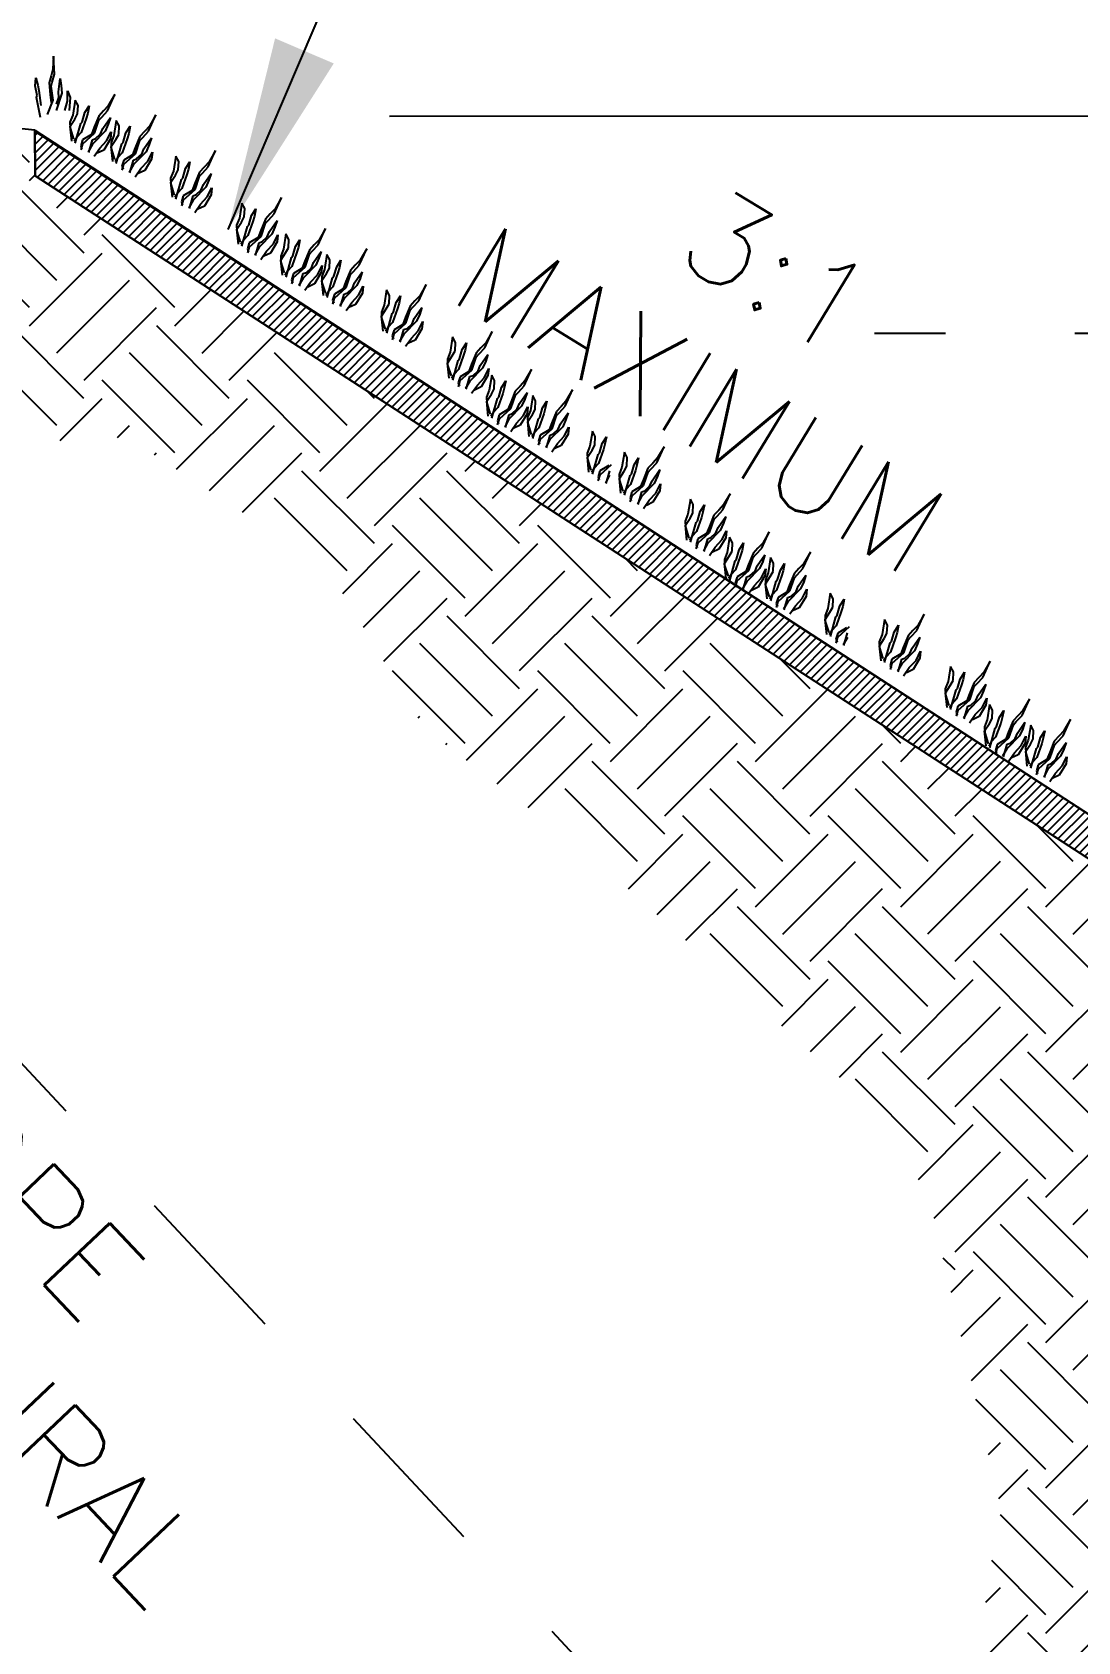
# Model space of a CAD drawing. Header units: feet. Extents: x 0 to 10.5, y 0 to 7.5.
# Drawn here: x 3.82 to 4.628, y 3.33 to 4.573 of the extents above; entities that cross this region are included whole.
import ezdxf

# ---------------------------------------------------------------- set-up
doc = ezdxf.new("R2010")
doc.units = ezdxf.units.FT
doc.header["$MEASUREMENT"] = 0
doc.linetypes.add('HIDDEN2', pattern=[0.1875, 0.125, -0.0625])
doc.layers.add('MECK-DETAIL', color=7, linetype='CONTINUOUS')
doc.styles.add('ROMANS', font='romans.shx', dxfattribs={"height": 0.1})
doc.dimstyles.get("Standard").update_dxf_attribs({"dimtxt": 0.18, "dimasz": 0.15, "dimexe": 0.1, "dimexo": 0.05, "dimgap": 0.03, "dimtad": 0, "dimtih": 1, "dimtoh": 1, "dimdec": 4, "dimzin": 0, "dimdsep": 46, "dimtxsty": 'ROMANS', "dimcen": 0.09, "dimadec": 0, "dimazin": 0, "dimtfac": 1, "dimtdec": 4, "dimtofl": 0, "dimtmove": 2, "dimatfit": 3, "dimfxl": 0, "dimtolj": 1, "dimtzin": 0, "dimarcsym": 0})

msp = doc.modelspace()

# ---------------------------------------------------------------- hatches: boundary and pattern name
at = {"layer": 'MECK-DETAIL'}
h = msp.add_hatch(dxfattribs=at)
h.set_pattern_fill('EARTH', color=256, scale=0.317353, angle=45, style=0)
h.set_pattern_definition([(45, (-63.68541, -38.22017), (1e-17, 0.11220132), [0.07933832, -0.07933832]), (45, (-63.70645, -38.19913), (1e-17, 0.11220132), [0.07933832, -0.07933832]), (45, (-63.72749, -38.178094), (1e-17, 0.11220132), [0.07933832, -0.07933832]), (135, (-63.72749, -38.16407), (-0.11220132, 2e-17), [0.07933832, -0.07933832]), (135, (-63.70645, -38.14303), (-0.11220132, 2e-17), [0.07933832, -0.07933832]), (135, (-63.68541, -38.12199), (-0.11220132, 2e-17), [0.07933832, -0.07933832])])
h.paths.add_polyline_path([(2.70867, 4.50305), (2.70867, 4.44694), (2.91087, 4.42107), (3.07141, 4.40207), (3.2987, 4.23693), (3.5117, 4.22524), (3.66618, 4.24863), (3.89323, 4.26032), (4.04771, 4.15975), (4.12261, 4.03578), (4.25369, 3.9352), (4.44584, 3.76391), (4.5121, 3.6771), (4.56758, 3.43683), (4.53059, 3.17439), (4.54712, 2.98939), (4.7728, 2.74793), (4.77485, 3.84468), (3.82212, 4.46211), (3.82192, 4.49656), (3.55392, 4.52512), (3.53123, 4.31004), (3.2889, 4.3356), (3.14592, 4.48857)])
h = msp.add_hatch(dxfattribs=at)
h.set_pattern_fill('ANSI31', color=256, scale=0.038702, style=0)
h.set_pattern_definition([(45, (-63.685412, -38.2201696), (-0.00342077202, 0.00342077202), [])])
h.paths.add_polyline_path([(3.82192, 4.4973), (4.78339, 3.87347), (7.55243, 3.86831), (8.51066, 4.48992), (8.51846, 4.46065), (7.56349, 3.83949), (4.77485, 3.84468), (3.82212, 4.46211)])

# ---------------------------------------------------------------- linework, layer by layer
for p, q in [((3.83634, 4.55455), (3.8358, 4.5445)), ((3.83703, 4.54076), (3.83634, 4.55455)), ((3.83434, 4.53925), (3.83287, 4.53399)), ((3.8358, 4.5445), (3.83434, 4.53925)), ((3.83526, 4.53446), (3.83703, 4.54076)), ((3.82208, 4.53159), (3.82262, 4.53774)), ((3.82353, 4.52409), (3.82208, 4.53159)), ((3.82262, 4.53774), (3.82421, 4.53217)), ((3.82421, 4.53217), (3.82502, 4.52801)), ((3.82502, 4.52801), (3.82655, 4.51656)), ((3.83287, 4.53399), (3.83367, 4.52471)), ((3.83438, 4.5313), (3.83526, 4.53446)), ((3.83595, 4.52067), (3.83438, 4.5313)), ((3.8401, 4.52695), (3.84139, 4.53722)), ((3.84044, 4.52252), (3.8401, 4.52695)), ((3.84139, 4.53722), (3.84226, 4.53186)), ((3.84226, 4.53186), (3.84255, 4.52587)), ((3.84705, 4.51983), (3.84701, 4.52778)), ((3.84701, 4.52778), (3.84899, 4.52269)), ((3.82312, 4.52263), (3.82353, 4.52409)), ((3.82629, 4.50718), (3.82312, 4.52263)), ((3.83167, 4.5094), (3.83595, 4.52067)), ((3.83367, 4.52471), (3.83431, 4.51886)), ((3.84255, 4.52587), (3.83841, 4.51245)), ((3.83864, 4.51751), (3.84044, 4.52252)), ((3.845, 4.51248), (3.84705, 4.51983)), ((3.84899, 4.52269), (3.84827, 4.51246)), ((3.85295, 4.52066), (3.85107, 4.509)), ((3.85519, 4.51644), (3.85295, 4.52066)), ((3.8549, 4.50991), (3.85519, 4.51644)), ((3.86049, 4.511), (3.86379, 4.51622)), ((3.86379, 4.51622), (3.86266, 4.51054)), ((3.87861, 4.51619), (3.8749, 4.51219)), ((3.87798, 4.51231), (3.88369, 4.52488)), ((3.88369, 4.52488), (3.87861, 4.51619)), ((3.85107, 4.509), (3.84896, 4.50352)), ((3.84896, 4.50352), (3.84913, 4.49889)), ((3.84907, 4.50043), (3.85273, 4.50597)), ((3.85273, 4.50597), (3.8549, 4.50991)), ((3.85306, 4.48737), (3.85732, 4.50256)), ((3.85732, 4.50256), (3.85835, 4.50367)), ((3.86147, 4.50647), (3.85758, 4.49559)), ((3.85835, 4.50367), (3.86049, 4.511)), ((3.86266, 4.51054), (3.86147, 4.50647)), ((3.87118, 4.5082), (3.86765, 4.49957)), ((3.86782, 4.49494), (3.8713, 4.50511)), ((3.8749, 4.51219), (3.87118, 4.5082)), ((3.8713, 4.50511), (3.87353, 4.50751)), ((3.87353, 4.50751), (3.87798, 4.51231)), ((3.87438, 4.49862), (3.88024, 4.50716)), ((3.87855, 4.502), (3.87607, 4.49653)), ((3.88024, 4.50716), (3.87855, 4.502)), ((3.88468, 4.5049), (3.8828, 4.49324)), ((3.88692, 4.50068), (3.88468, 4.5049)), ((3.90971, 4.49655), (3.91542, 4.50912)), ((3.91542, 4.50912), (3.91034, 4.50043)), ((3.82192, 4.49656), (4.78339, 3.87347)), ((3.82192, 4.49656), (4.78339, 3.87347)), ((3.85028, 4.48889), (3.84907, 4.50043)), ((3.84913, 4.49889), (3.85177, 4.49049)), ((3.85423, 4.49197), (3.85221, 4.48868)), ((3.85758, 4.49559), (3.85423, 4.49197)), ((3.85874, 4.48997), (3.85737, 4.48529)), ((3.86554, 4.49408), (3.85874, 4.48997)), ((3.85886, 4.48689), (3.86782, 4.49494)), ((3.86353, 4.48023), (3.86639, 4.49)), ((3.86765, 4.49957), (3.86554, 4.49408)), ((3.87607, 4.49653), (3.86625, 4.48651)), ((3.86639, 4.49), (3.86877, 4.4909)), ((3.86877, 4.4909), (3.87266, 4.49453)), ((3.87212, 4.48351), (3.87731, 4.48911)), ((3.87266, 4.49453), (3.87438, 4.49862)), ((3.88034, 4.49076), (3.87501, 4.482)), ((3.87731, 4.48911), (3.88091, 4.49619)), ((3.88091, 4.49619), (3.88034, 4.49076)), ((3.8828, 4.49324), (3.88069, 4.48775)), ((3.88081, 4.48467), (3.88446, 4.49021)), ((3.88446, 4.49021), (3.88663, 4.49415)), ((3.88663, 4.49415), (3.88692, 4.50068)), ((3.8932, 4.49071), (3.88932, 4.47983)), ((3.89008, 4.48791), (3.89222, 4.49524)), ((3.89222, 4.49524), (3.89552, 4.50046)), ((3.89439, 4.49478), (3.8932, 4.49071)), ((3.89552, 4.50046), (3.89439, 4.49478)), ((3.90292, 4.49243), (3.89938, 4.48381)), ((3.89955, 4.47918), (3.90303, 4.48935)), ((3.90663, 4.49643), (3.90292, 4.49243)), ((3.90303, 4.48935), (3.90526, 4.49175)), ((3.90526, 4.49175), (3.90971, 4.49655)), ((3.90612, 4.48286), (3.91197, 4.4914)), ((3.91034, 4.50043), (3.90663, 4.49643)), ((3.91197, 4.4914), (3.91029, 4.48623)), ((3.85737, 4.48529), (3.85823, 4.483)), ((3.85749, 4.4822), (3.85886, 4.48689)), ((3.86625, 4.48651), (3.86298, 4.48075)), ((3.86772, 4.47717), (3.87212, 4.48351)), ((3.87501, 4.482), (3.86995, 4.47957)), ((3.88069, 4.48775), (3.88087, 4.48313)), ((3.88202, 4.47313), (3.88081, 4.48467)), ((3.88087, 4.48313), (3.8835, 4.47473)), ((3.88479, 4.4716), (3.88905, 4.4868)), ((3.88932, 4.47983), (3.88596, 4.47621)), ((3.88905, 4.4868), (3.89008, 4.48791)), ((3.89727, 4.47832), (3.89047, 4.47421)), ((3.89059, 4.47112), (3.89955, 4.47918)), ((3.89938, 4.48381), (3.89727, 4.47832)), ((3.90781, 4.48077), (3.89798, 4.47075)), ((3.9005, 4.47514), (3.90439, 4.47877)), ((3.90439, 4.47877), (3.90612, 4.48286)), ((3.91029, 4.48623), (3.90781, 4.48077)), ((3.90904, 4.47335), (3.91264, 4.48043)), ((3.91264, 4.48043), (3.91207, 4.475)), ((3.93075, 4.47736), (3.92888, 4.46571)), ((3.93299, 4.47314), (3.93075, 4.47736)), ((3.95579, 4.46901), (3.96149, 4.48158)), ((3.96149, 4.48158), (3.95641, 4.4729)), ((3.88596, 4.47621), (3.88394, 4.47292)), ((3.89047, 4.47421), (3.8891, 4.46952)), ((3.8891, 4.46952), (3.88996, 4.46724)), ((3.88922, 4.46644), (3.89059, 4.47112)), ((3.89798, 4.47075), (3.89471, 4.46499)), ((3.89527, 4.46447), (3.89812, 4.47424)), ((3.89812, 4.47424), (3.9005, 4.47514)), ((3.89945, 4.46141), (3.90385, 4.46775)), ((3.90674, 4.46624), (3.90168, 4.46381)), ((3.90385, 4.46775), (3.90904, 4.47335)), ((3.91207, 4.475), (3.90674, 4.46624)), ((3.92888, 4.46571), (3.92677, 4.46022)), ((3.93053, 4.46268), (3.9327, 4.46662)), ((3.9327, 4.46662), (3.93299, 4.47314)), ((3.93616, 4.46037), (3.9383, 4.4677)), ((3.9383, 4.4677), (3.94159, 4.47292)), ((3.94046, 4.46724), (3.93928, 4.46317)), ((3.94159, 4.47292), (3.94046, 4.46724)), ((3.94899, 4.4649), (3.94545, 4.45627)), ((3.9527, 4.4689), (3.94899, 4.4649)), ((3.94911, 4.46181), (3.95133, 4.46421)), ((3.95133, 4.46421), (3.95579, 4.46901)), ((3.95219, 4.45532), (3.95804, 4.46386)), ((3.95641, 4.4729), (3.9527, 4.4689)), ((3.95804, 4.46386), (3.95636, 4.4587)), ((3.82212, 4.46211), (4.77485, 3.84468)), ((3.92677, 4.46022), (3.92694, 4.45559)), ((3.92688, 4.45713), (3.93053, 4.46268)), ((3.92809, 4.44559), (3.92688, 4.45713)), ((3.92694, 4.45559), (3.92957, 4.44719)), ((3.93087, 4.44407), (3.93513, 4.45926)), ((3.93539, 4.45229), (3.93204, 4.44868)), ((3.93513, 4.45926), (3.93616, 4.46037)), ((3.93928, 4.46317), (3.93539, 4.45229)), ((3.93666, 4.44359), (3.94563, 4.45164)), ((3.94545, 4.45627), (3.94334, 4.45079)), ((3.95388, 4.45324), (3.94406, 4.44321)), ((3.94563, 4.45164), (3.94911, 4.46181)), ((3.95047, 4.45123), (3.95219, 4.45532)), ((3.95636, 4.4587), (3.95388, 4.45324)), ((3.95512, 4.44581), (3.95871, 4.4529)), ((3.95871, 4.4529), (3.95815, 4.44747)), ((3.93204, 4.44868), (3.93001, 4.44538)), ((3.93655, 4.44668), (3.93518, 4.44199)), ((3.93518, 4.44199), (3.93604, 4.4397)), ((3.93529, 4.4389), (3.93666, 4.44359)), ((3.94334, 4.45079), (3.93655, 4.44668)), ((3.94406, 4.44321), (3.94078, 4.43745)), ((3.94134, 4.43694), (3.94419, 4.44671)), ((3.94419, 4.44671), (3.94658, 4.4476)), ((3.94553, 4.43387), (3.94992, 4.44021)), ((3.94658, 4.4476), (3.95047, 4.45123)), ((3.94992, 4.44021), (3.95512, 4.44581)), ((3.95815, 4.44747), (3.95282, 4.4387)), ((3.98176, 4.44108), (3.97989, 4.42942)), ((3.984, 4.43686), (3.98176, 4.44108)), ((4.0068, 4.43273), (4.0125, 4.4453)), ((4.0125, 4.4453), (4.00742, 4.43662)), ((3.95282, 4.4387), (3.94775, 4.43627)), ((3.97989, 4.42942), (3.97778, 4.42394)), ((3.98155, 4.4264), (3.98371, 4.43034)), ((3.98371, 4.43034), (3.984, 4.43686)), ((3.99029, 4.42689), (3.9864, 4.41601)), ((3.98717, 4.42409), (3.98931, 4.43142)), ((3.98931, 4.43142), (3.9926, 4.43664)), ((3.99148, 4.43096), (3.99029, 4.42689)), ((3.9926, 4.43664), (3.99148, 4.43096)), ((4, 4.42862), (3.99647, 4.41999)), ((4.00371, 4.43262), (4, 4.42862)), ((4.00012, 4.42553), (4.00235, 4.42793)), ((4.00235, 4.42793), (4.0068, 4.43273)), ((4.0032, 4.41904), (4.00906, 4.42758)), ((4.00742, 4.43662), (4.00371, 4.43262)), ((4.00906, 4.42758), (4.00737, 4.42242)), ((3.97778, 4.42394), (3.97795, 4.41931)), ((3.97789, 4.42085), (3.98155, 4.4264)), ((3.9791, 4.40931), (3.97789, 4.42085)), ((3.97795, 4.41931), (3.98059, 4.41091)), ((3.98188, 4.40779), (3.98614, 4.42298)), ((3.9864, 4.41601), (3.98305, 4.4124)), ((3.98614, 4.42298), (3.98717, 4.42409)), ((3.99435, 4.41451), (3.98756, 4.41039)), ((3.98767, 4.40731), (3.99664, 4.41536)), ((3.99647, 4.41999), (3.99435, 4.41451)), ((4.00489, 4.41696), (3.99507, 4.40693)), ((3.99664, 4.41536), (4.00012, 4.42553)), ((3.99759, 4.41132), (4.00148, 4.41495)), ((4.00148, 4.41495), (4.0032, 4.41904)), ((4.00737, 4.42242), (4.00489, 4.41696)), ((4.00613, 4.40953), (4.00973, 4.41662)), ((4.00973, 4.41662), (4.00916, 4.41119)), ((4.0158, 4.41722), (4.01393, 4.40557)), ((4.01804, 4.41301), (4.0158, 4.41722)), ((4.04084, 4.40887), (4.04654, 4.42144)), ((4.04654, 4.42144), (4.04146, 4.41276)), ((3.98305, 4.4124), (3.98102, 4.4091)), ((3.98756, 4.41039), (3.98619, 4.40571)), ((3.98619, 4.40571), (3.98705, 4.40342)), ((3.98631, 4.40262), (3.98767, 4.40731)), ((3.99507, 4.40693), (3.99179, 4.40117)), ((3.99235, 4.40066), (3.9952, 4.41043)), ((3.9952, 4.41043), (3.99759, 4.41132)), ((3.99654, 4.39759), (4.00093, 4.40393)), ((4.00383, 4.40242), (3.99877, 4.39999)), ((4.00093, 4.40393), (4.00613, 4.40953)), ((4.00916, 4.41119), (4.00383, 4.40242)), ((4.01393, 4.40557), (4.01182, 4.40008)), ((4.01193, 4.397), (4.01558, 4.40254)), ((4.01558, 4.40254), (4.01775, 4.40648)), ((4.01775, 4.40648), (4.01804, 4.41301)), ((4.02433, 4.40304), (4.02044, 4.39215)), ((4.02121, 4.40024), (4.02335, 4.40756)), ((4.02335, 4.40756), (4.02664, 4.41279)), ((4.02551, 4.40711), (4.02433, 4.40304)), ((4.02664, 4.41279), (4.02551, 4.40711)), ((4.03404, 4.40476), (4.0305, 4.39614)), ((4.03068, 4.39151), (4.03416, 4.40168)), ((4.03775, 4.40876), (4.03404, 4.40476)), ((4.03416, 4.40168), (4.03638, 4.40408)), ((4.03638, 4.40408), (4.04084, 4.40887)), ((4.03724, 4.39519), (4.04309, 4.40373)), ((4.04146, 4.41276), (4.03775, 4.40876)), ((4.04309, 4.40373), (4.04141, 4.39856)), ((4.07257, 4.39311), (4.07828, 4.40568)), ((4.07828, 4.40568), (4.0732, 4.397)), ((4.01182, 4.40008), (4.01199, 4.39545)), ((4.01314, 4.38545), (4.01193, 4.397)), ((4.01199, 4.39545), (4.01462, 4.38705)), ((4.01592, 4.38393), (4.02018, 4.39912)), ((4.02044, 4.39215), (4.01709, 4.38854)), ((4.02018, 4.39912), (4.02121, 4.40024)), ((4.02839, 4.39065), (4.0216, 4.38654)), ((4.02171, 4.38345), (4.03068, 4.39151)), ((4.0305, 4.39614), (4.02839, 4.39065)), ((4.03893, 4.3931), (4.02911, 4.38308)), ((4.03163, 4.38746), (4.03552, 4.3911)), ((4.03552, 4.3911), (4.03724, 4.39519)), ((4.04141, 4.39856), (4.03893, 4.3931)), ((4.04017, 4.38568), (4.04376, 4.39276)), ((4.04376, 4.39276), (4.0432, 4.38733)), ((4.04566, 4.38981), (4.04355, 4.38432)), ((4.04754, 4.40146), (4.04566, 4.38981)), ((4.04732, 4.38678), (4.04949, 4.39072)), ((4.04977, 4.39725), (4.04754, 4.40146)), ((4.04949, 4.39072), (4.04977, 4.39725)), ((4.05294, 4.38448), (4.05508, 4.3918)), ((4.05508, 4.3918), (4.05837, 4.39703)), ((4.05725, 4.39135), (4.05606, 4.38727)), ((4.05837, 4.39703), (4.05725, 4.39135)), ((4.06948, 4.393), (4.06577, 4.389)), ((4.06812, 4.38831), (4.07257, 4.39311)), ((4.0732, 4.397), (4.06948, 4.393)), ((4.01709, 4.38854), (4.01506, 4.38524)), ((4.0216, 4.38654), (4.02023, 4.38185)), ((4.02023, 4.38185), (4.02109, 4.37957)), ((4.02034, 4.37877), (4.02171, 4.38345)), ((4.02911, 4.38308), (4.02583, 4.37732)), ((4.02639, 4.3768), (4.02924, 4.38657)), ((4.02924, 4.38657), (4.03163, 4.38746)), ((4.03058, 4.37374), (4.03497, 4.38008)), ((4.03787, 4.37856), (4.0328, 4.37614)), ((4.03497, 4.38008), (4.04017, 4.38568)), ((4.0432, 4.38733), (4.03787, 4.37856)), ((4.04355, 4.38432), (4.04372, 4.37969)), ((4.04366, 4.38124), (4.04732, 4.38678)), ((4.04487, 4.36969), (4.04366, 4.38124)), ((4.04372, 4.37969), (4.04636, 4.37129)), ((4.04765, 4.36817), (4.05191, 4.38336)), ((4.05191, 4.38336), (4.05294, 4.38448)), ((4.05606, 4.38727), (4.05217, 4.37639)), ((4.06224, 4.38037), (4.06013, 4.37489)), ((4.07066, 4.37734), (4.06084, 4.36731)), ((4.06577, 4.389), (4.06224, 4.38037)), ((4.06241, 4.37575), (4.06589, 4.38592)), ((4.06589, 4.38592), (4.06812, 4.38831)), ((4.06725, 4.37534), (4.06897, 4.37943)), ((4.06897, 4.37943), (4.07483, 4.38796)), ((4.07314, 4.3828), (4.07066, 4.37734)), ((4.0719, 4.36991), (4.0755, 4.377)), ((4.07483, 4.38796), (4.07314, 4.3828)), ((4.0755, 4.377), (4.07493, 4.37157)), ((4.11864, 4.36558), (4.12435, 4.37815)), ((4.12435, 4.37815), (4.11927, 4.36946)), ((4.04882, 4.37278), (4.0468, 4.36948)), ((4.05217, 4.37639), (4.04882, 4.37278)), ((4.05333, 4.37078), (4.05196, 4.36609)), ((4.05196, 4.36609), (4.05282, 4.36381)), ((4.05208, 4.36301), (4.05345, 4.36769)), ((4.06013, 4.37489), (4.05333, 4.37078)), ((4.05345, 4.36769), (4.06241, 4.37575)), ((4.06084, 4.36731), (4.05757, 4.36156)), ((4.05812, 4.36104), (4.06098, 4.37081)), ((4.06098, 4.37081), (4.06336, 4.3717)), ((4.06336, 4.3717), (4.06725, 4.37534)), ((4.06671, 4.36432), (4.0719, 4.36991)), ((4.07493, 4.37157), (4.0696, 4.3628)), ((4.09361, 4.37393), (4.09173, 4.36227)), ((4.09585, 4.36971), (4.09361, 4.37393)), ((4.09556, 4.36319), (4.09585, 4.36971)), ((4.10116, 4.36427), (4.10445, 4.36949)), ((4.10445, 4.36949), (4.10332, 4.36381)), ((4.11556, 4.36547), (4.11185, 4.36147)), ((4.11419, 4.36078), (4.11864, 4.36558)), ((4.11927, 4.36946), (4.11556, 4.36547)), ((4.06231, 4.35798), (4.06671, 4.36432)), ((4.0696, 4.3628), (4.06454, 4.36037)), ((4.09173, 4.36227), (4.08962, 4.35679)), ((4.08962, 4.35679), (4.0898, 4.35216)), ((4.08974, 4.3537), (4.09339, 4.35924)), ((4.09095, 4.34216), (4.08974, 4.3537)), ((4.0898, 4.35216), (4.09243, 4.34376)), ((4.09339, 4.35924), (4.09556, 4.36319)), ((4.09373, 4.34064), (4.09798, 4.35583)), ((4.09798, 4.35583), (4.09902, 4.35694)), ((4.10213, 4.35974), (4.09825, 4.34886)), ((4.09902, 4.35694), (4.10116, 4.36427)), ((4.10332, 4.36381), (4.10213, 4.35974)), ((4.10831, 4.35284), (4.1062, 4.34735)), ((4.11185, 4.36147), (4.10831, 4.35284)), ((4.10849, 4.34821), (4.11196, 4.35838)), ((4.11196, 4.35838), (4.11419, 4.36078)), ((4.11505, 4.35189), (4.1209, 4.36043)), ((4.11922, 4.35527), (4.11674, 4.34981)), ((4.1209, 4.36043), (4.11922, 4.35527)), ((4.09489, 4.34524), (4.09287, 4.34195)), ((4.09825, 4.34886), (4.09489, 4.34524)), ((4.0994, 4.34324), (4.09804, 4.33856)), ((4.09815, 4.33547), (4.09952, 4.34016)), ((4.1062, 4.34735), (4.0994, 4.34324)), ((4.09952, 4.34016), (4.10849, 4.34821)), ((4.10691, 4.33978), (4.10364, 4.33402)), ((4.1042, 4.3335), (4.10705, 4.34327)), ((4.11674, 4.34981), (4.10691, 4.33978)), ((4.10705, 4.34327), (4.10943, 4.34417)), ((4.10943, 4.34417), (4.11332, 4.3478)), ((4.11278, 4.33678), (4.11798, 4.34238)), ((4.11332, 4.3478), (4.11505, 4.35189)), ((4.121, 4.34404), (4.11568, 4.33527)), ((4.11798, 4.34238), (4.12157, 4.34946)), ((4.12157, 4.34946), (4.121, 4.34404)), ((4.16966, 4.3293), (4.17536, 4.34187)), ((4.17536, 4.34187), (4.17028, 4.33318)), ((4.09804, 4.33856), (4.09889, 4.33627)), ((4.10838, 4.33044), (4.11278, 4.33678)), ((4.11568, 4.33527), (4.11061, 4.33284)), ((4.14462, 4.33765), (4.14274, 4.32599)), ((4.14686, 4.33343), (4.14462, 4.33765)), ((4.14657, 4.3269), (4.14686, 4.33343)), ((4.15003, 4.32066), (4.15217, 4.32799)), ((4.15217, 4.32799), (4.15546, 4.33321)), ((4.15433, 4.32753), (4.15314, 4.32346)), ((4.15546, 4.33321), (4.15433, 4.32753)), ((4.16657, 4.32918), (4.16286, 4.32519)), ((4.1652, 4.3245), (4.16966, 4.3293)), ((4.17028, 4.33318), (4.16657, 4.32918)), ((4.14274, 4.32599), (4.14063, 4.32051)), ((4.14063, 4.32051), (4.14081, 4.31588)), ((4.14075, 4.31742), (4.1444, 4.32296)), ((4.14196, 4.30588), (4.14075, 4.31742)), ((4.14081, 4.31588), (4.14344, 4.30748)), ((4.1444, 4.32296), (4.14657, 4.3269)), ((4.14474, 4.30436), (4.149, 4.31955)), ((4.149, 4.31955), (4.15003, 4.32066)), ((4.15314, 4.32346), (4.14926, 4.31258)), ((4.15932, 4.31656), (4.15721, 4.31107)), ((4.16286, 4.32519), (4.15932, 4.31656)), ((4.1595, 4.31193), (4.16298, 4.3221)), ((4.16298, 4.3221), (4.1652, 4.3245)), ((4.16433, 4.31152), (4.16606, 4.31561)), ((4.16606, 4.31561), (4.17191, 4.32415)), ((4.17023, 4.31899), (4.16775, 4.31352)), ((4.17191, 4.32415), (4.17023, 4.31899)), ((4.1459, 4.30896), (4.14388, 4.30567)), ((4.14926, 4.31258), (4.1459, 4.30896)), ((4.15041, 4.30696), (4.14905, 4.30228)), ((4.14905, 4.30228), (4.14991, 4.29999)), ((4.14916, 4.29919), (4.15053, 4.30388)), ((4.15721, 4.31107), (4.15041, 4.30696)), ((4.15053, 4.30388), (4.1595, 4.31193)), ((4.15792, 4.3035), (4.15465, 4.29774)), ((4.15521, 4.29722), (4.15806, 4.30699)), ((4.16775, 4.31352), (4.15792, 4.3035)), ((4.15806, 4.30699), (4.16044, 4.30789)), ((4.16044, 4.30789), (4.16433, 4.31152)), ((4.16379, 4.3005), (4.16899, 4.3061)), ((4.17201, 4.30776), (4.16669, 4.29899)), ((4.16899, 4.3061), (4.17258, 4.31318)), ((4.17258, 4.31318), (4.17201, 4.30776)), ((4.17488, 4.30821), (4.17301, 4.29655)), ((4.17712, 4.30399), (4.17488, 4.30821)), ((4.17684, 4.29747), (4.17712, 4.30399)), ((4.18243, 4.29855), (4.18572, 4.30377)), ((4.18572, 4.30377), (4.1846, 4.29809)), ((4.20055, 4.30374), (4.19683, 4.29975)), ((4.19992, 4.29986), (4.20563, 4.31243)), ((4.20563, 4.31243), (4.20055, 4.30374)), ((4.1594, 4.29416), (4.16379, 4.3005)), ((4.16669, 4.29899), (4.16162, 4.29656)), ((4.17301, 4.29655), (4.1709, 4.29107)), ((4.1709, 4.29107), (4.17107, 4.28644)), ((4.17101, 4.28798), (4.17467, 4.29352)), ((4.17467, 4.29352), (4.17684, 4.29747)), ((4.175, 4.27492), (4.17926, 4.29011)), ((4.17926, 4.29011), (4.18029, 4.29122)), ((4.18341, 4.29402), (4.17952, 4.28314)), ((4.18029, 4.29122), (4.18243, 4.29855)), ((4.1846, 4.29809), (4.18341, 4.29402)), ((4.19312, 4.29575), (4.18959, 4.28712)), ((4.18976, 4.28249), (4.19324, 4.29266)), ((4.19683, 4.29975), (4.19312, 4.29575)), ((4.19324, 4.29266), (4.19547, 4.29506)), ((4.19547, 4.29506), (4.19992, 4.29986)), ((4.19632, 4.28617), (4.20218, 4.29471)), ((4.20218, 4.29471), (4.20049, 4.28955)), ((4.20662, 4.29245), (4.20474, 4.28079)), ((4.20886, 4.28823), (4.20662, 4.29245)), ((4.23165, 4.2841), (4.23736, 4.29667)), ((4.23736, 4.29667), (4.23228, 4.28798)), ((4.17222, 4.27644), (4.17101, 4.28798)), ((4.17107, 4.28644), (4.17371, 4.27804)), ((4.17617, 4.27952), (4.17414, 4.27623)), ((4.17952, 4.28314), (4.17617, 4.27952)), ((4.18068, 4.27752), (4.17931, 4.27284)), ((4.18748, 4.28163), (4.18068, 4.27752)), ((4.18079, 4.27444), (4.18976, 4.28249)), ((4.18547, 4.26778), (4.18833, 4.27756)), ((4.18959, 4.28712), (4.18748, 4.28163)), ((4.19801, 4.28409), (4.18819, 4.27406)), ((4.18833, 4.27756), (4.19071, 4.27845)), ((4.19071, 4.27845), (4.1946, 4.28208)), ((4.1946, 4.28208), (4.19632, 4.28617)), ((4.20228, 4.27832), (4.19695, 4.26955)), ((4.20049, 4.28955), (4.19801, 4.28409)), ((4.19925, 4.27666), (4.20285, 4.28374)), ((4.20285, 4.28374), (4.20228, 4.27832)), ((4.20474, 4.28079), (4.20263, 4.27531)), ((4.20275, 4.27222), (4.2064, 4.27776)), ((4.2064, 4.27776), (4.20857, 4.2817)), ((4.20857, 4.2817), (4.20886, 4.28823)), ((4.21514, 4.27826), (4.21125, 4.26738)), ((4.21202, 4.27546), (4.21416, 4.28279)), ((4.21416, 4.28279), (4.21746, 4.28801)), ((4.21633, 4.28233), (4.21514, 4.27826)), ((4.21746, 4.28801), (4.21633, 4.28233)), ((4.22486, 4.27999), (4.22132, 4.27136)), ((4.22857, 4.28398), (4.22486, 4.27999)), ((4.22497, 4.2769), (4.2272, 4.2793)), ((4.2272, 4.2793), (4.23165, 4.2841)), ((4.22806, 4.27041), (4.23391, 4.27895)), ((4.23228, 4.28798), (4.22857, 4.28398)), ((4.23391, 4.27895), (4.23222, 4.27379)), ((4.17931, 4.27284), (4.18017, 4.27055)), ((4.17943, 4.26975), (4.18079, 4.27444)), ((4.18819, 4.27406), (4.18492, 4.2683)), ((4.18966, 4.26472), (4.19405, 4.27106)), ((4.19695, 4.26955), (4.19189, 4.26712)), ((4.19405, 4.27106), (4.19925, 4.27666)), ((4.20263, 4.27531), (4.2028, 4.27068)), ((4.20395, 4.26068), (4.20275, 4.27222)), ((4.2028, 4.27068), (4.20544, 4.26228)), ((4.20673, 4.25916), (4.21099, 4.27435)), ((4.21125, 4.26738), (4.2079, 4.26376)), ((4.21099, 4.27435), (4.21202, 4.27546)), ((4.21921, 4.26587), (4.21241, 4.26176)), ((4.21253, 4.25868), (4.22149, 4.26673)), ((4.22132, 4.27136), (4.21921, 4.26587)), ((4.22975, 4.26833), (4.21992, 4.2583)), ((4.22149, 4.26673), (4.22497, 4.2769)), ((4.22244, 4.26269), (4.22633, 4.26632)), ((4.22633, 4.26632), (4.22806, 4.27041)), ((4.23222, 4.27379), (4.22975, 4.26833)), ((4.23098, 4.2609), (4.23458, 4.26798)), ((4.23458, 4.26798), (4.23401, 4.26256)), ((4.25269, 4.26491), (4.25081, 4.25326)), ((4.25493, 4.2607), (4.25269, 4.26491)), ((4.2079, 4.26376), (4.20588, 4.26047)), ((4.21241, 4.26176), (4.21104, 4.25708)), ((4.21104, 4.25708), (4.2119, 4.25479)), ((4.21116, 4.25399), (4.21253, 4.25868)), ((4.21992, 4.2583), (4.21665, 4.25254)), ((4.2172, 4.25202), (4.22006, 4.26179)), ((4.22006, 4.26179), (4.22244, 4.26269)), ((4.22139, 4.24896), (4.22579, 4.2553)), ((4.22868, 4.25379), (4.22362, 4.25136)), ((4.22579, 4.2553), (4.23098, 4.2609)), ((4.23401, 4.26256), (4.22868, 4.25379)), ((4.25081, 4.25326), (4.2487, 4.24777)), ((4.25247, 4.25023), (4.25464, 4.25417)), ((4.25464, 4.25417), (4.25493, 4.2607)), ((4.2581, 4.24793), (4.26024, 4.25525)), ((4.26024, 4.25525), (4.26353, 4.26048)), ((4.2624, 4.2548), (4.26121, 4.25072)), ((4.26353, 4.26048), (4.2624, 4.2548)), ((4.30244, 4.24029), (4.30815, 4.25286)), ((4.30815, 4.25286), (4.30307, 4.24417)), ((4.2487, 4.24777), (4.24888, 4.24314)), ((4.24882, 4.24469), (4.25247, 4.25023)), ((4.25003, 4.23314), (4.24882, 4.24469)), ((4.24888, 4.24314), (4.25151, 4.23474)), ((4.25281, 4.23162), (4.25707, 4.24681)), ((4.25707, 4.24681), (4.2581, 4.24793)), ((4.26121, 4.25072), (4.25733, 4.23984)), ((4.27741, 4.24864), (4.27553, 4.23698)), ((4.27965, 4.24442), (4.27741, 4.24864)), ((4.27936, 4.23789), (4.27965, 4.24442)), ((4.28495, 4.23898), (4.28825, 4.2442)), ((4.28825, 4.2442), (4.28712, 4.23852)), ((4.29936, 4.24017), (4.29564, 4.23618)), ((4.29799, 4.23549), (4.30244, 4.24029)), ((4.30307, 4.24417), (4.29936, 4.24017)), ((4.25398, 4.23623), (4.25195, 4.23293)), ((4.25733, 4.23984), (4.25398, 4.23623)), ((4.25849, 4.23423), (4.25712, 4.22954)), ((4.25712, 4.22954), (4.25798, 4.22726)), ((4.25723, 4.22646), (4.2586, 4.23114)), ((4.26528, 4.23834), (4.25849, 4.23423)), ((4.2586, 4.23114), (4.26757, 4.2392)), ((4.266, 4.23076), (4.26272, 4.22501)), ((4.26328, 4.22449), (4.26613, 4.23426)), ((4.27553, 4.23698), (4.27342, 4.2315)), ((4.27342, 4.2315), (4.27359, 4.22687)), ((4.27354, 4.22841), (4.27719, 4.23395)), ((4.27474, 4.21687), (4.27354, 4.22841)), ((4.27719, 4.23395), (4.27936, 4.23789)), ((4.27752, 4.21535), (4.28178, 4.23054)), ((4.28178, 4.23054), (4.28281, 4.23165)), ((4.28593, 4.23445), (4.28204, 4.22357)), ((4.28281, 4.23165), (4.28495, 4.23898)), ((4.28712, 4.23852), (4.28593, 4.23445)), ((4.29564, 4.23618), (4.29211, 4.22755)), ((4.29228, 4.22292), (4.29576, 4.23309)), ((4.29576, 4.23309), (4.29799, 4.23549)), ((4.29885, 4.2266), (4.3047, 4.23514)), ((4.30301, 4.22998), (4.30054, 4.22451)), ((4.3047, 4.23514), (4.30301, 4.22998)), ((4.27359, 4.22687), (4.27623, 4.21847)), ((4.27869, 4.21995), (4.27667, 4.21666)), ((4.28204, 4.22357), (4.27869, 4.21995)), ((4.2832, 4.21795), (4.28183, 4.21327)), ((4.29, 4.22206), (4.2832, 4.21795)), ((4.28332, 4.21487), (4.29228, 4.22292)), ((4.28799, 4.20821), (4.29085, 4.21798)), ((4.29211, 4.22755), (4.29, 4.22206)), ((4.30054, 4.22451), (4.29071, 4.21449)), ((4.29085, 4.21798), (4.29323, 4.21888)), ((4.29323, 4.21888), (4.29712, 4.22251)), ((4.29658, 4.21149), (4.30177, 4.21709)), ((4.29712, 4.22251), (4.29885, 4.2266)), ((4.3048, 4.21875), (4.29947, 4.20998)), ((4.30177, 4.21709), (4.30537, 4.22417)), ((4.30537, 4.22417), (4.3048, 4.21875)), ((4.35345, 4.20401), (4.35916, 4.21658)), ((4.35916, 4.21658), (4.35408, 4.20789)), ((4.28183, 4.21327), (4.28269, 4.21098)), ((4.28195, 4.21018), (4.28332, 4.21487)), ((4.29071, 4.21449), (4.28744, 4.20873)), ((4.29218, 4.20515), (4.29658, 4.21149)), ((4.29947, 4.20998), (4.29441, 4.20755)), ((4.32842, 4.21236), (4.32654, 4.2007)), ((4.33066, 4.20814), (4.32842, 4.21236)), ((4.33037, 4.20161), (4.33066, 4.20814)), ((4.33382, 4.19537), (4.33596, 4.2027)), ((4.33596, 4.2027), (4.33926, 4.20792)), ((4.33926, 4.20792), (4.33813, 4.20224)), ((4.35037, 4.20389), (4.34666, 4.19989)), ((4.349, 4.19921), (4.35345, 4.20401)), ((4.35408, 4.20789), (4.35037, 4.20389)), ((4.32654, 4.2007), (4.32443, 4.19522)), ((4.32443, 4.19522), (4.3246, 4.19059)), ((4.32455, 4.19213), (4.3282, 4.19767)), ((4.32575, 4.18059), (4.32455, 4.19213)), ((4.3246, 4.19059), (4.32724, 4.18219)), ((4.3282, 4.19767), (4.33037, 4.20161)), ((4.32853, 4.17907), (4.33279, 4.19426)), ((4.33279, 4.19426), (4.33382, 4.19537)), ((4.33694, 4.19817), (4.33306, 4.18729)), ((4.33813, 4.20224), (4.33694, 4.19817)), ((4.34312, 4.19127), (4.34101, 4.18578)), ((4.34666, 4.19989), (4.34312, 4.19127)), ((4.34329, 4.18664), (4.34677, 4.19681)), ((4.34677, 4.19681), (4.349, 4.19921)), ((4.34813, 4.18623), (4.34986, 4.19032)), ((4.34986, 4.19032), (4.35571, 4.19886)), ((4.35402, 4.19369), (4.35155, 4.18823)), ((4.35571, 4.19886), (4.35402, 4.19369)), ((4.3297, 4.18367), (4.32768, 4.18038)), ((4.33306, 4.18729), (4.3297, 4.18367)), ((4.33421, 4.18167), (4.33284, 4.17699)), ((4.33296, 4.1739), (4.33433, 4.17859)), ((4.34101, 4.18578), (4.33421, 4.18167)), ((4.33433, 4.17859), (4.34329, 4.18664)), ((4.34172, 4.17821), (4.33845, 4.17245)), ((4.33901, 4.17193), (4.34186, 4.1817)), ((4.35155, 4.18823), (4.34172, 4.17821)), ((4.34186, 4.1817), (4.34424, 4.1826)), ((4.34424, 4.1826), (4.34813, 4.18623)), ((4.34759, 4.17521), (4.35278, 4.18081)), ((4.35581, 4.18246), (4.35048, 4.1737)), ((4.35278, 4.18081), (4.35638, 4.18789)), ((4.35638, 4.18789), (4.35581, 4.18246)), ((4.35868, 4.18292), (4.3568, 4.17126)), ((4.36092, 4.1787), (4.35868, 4.18292)), ((4.36063, 4.17217), (4.36092, 4.1787)), ((4.36623, 4.17326), (4.36952, 4.17848)), ((4.36952, 4.17848), (4.36839, 4.1728)), ((4.38434, 4.17845), (4.38063, 4.17445)), ((4.38372, 4.17457), (4.38942, 4.18714)), ((4.38942, 4.18714), (4.38434, 4.17845)), ((4.33284, 4.17699), (4.3337, 4.1747)), ((4.34319, 4.16887), (4.34759, 4.17521)), ((4.35048, 4.1737), (4.34542, 4.17127)), ((4.3568, 4.17126), (4.35469, 4.16578)), ((4.35469, 4.16578), (4.35487, 4.16115)), ((4.35481, 4.16269), (4.35846, 4.16823)), ((4.35846, 4.16823), (4.36063, 4.17217)), ((4.36306, 4.16482), (4.36409, 4.16593)), ((4.3672, 4.16873), (4.36332, 4.15785)), ((4.36409, 4.16593), (4.36623, 4.17326)), ((4.36839, 4.1728), (4.3672, 4.16873)), ((4.37692, 4.17046), (4.37338, 4.16183)), ((4.37356, 4.1572), (4.37704, 4.16737)), ((4.38063, 4.17445), (4.37692, 4.17046)), ((4.37704, 4.16737), (4.37926, 4.16977)), ((4.37926, 4.16977), (4.38372, 4.17457)), ((4.38012, 4.16088), (4.38597, 4.16942)), ((4.38597, 4.16942), (4.38429, 4.16426)), ((4.39041, 4.16716), (4.38854, 4.1555)), ((4.39265, 4.16294), (4.39041, 4.16716)), ((4.41545, 4.15881), (4.42115, 4.17138)), ((4.42115, 4.17138), (4.41608, 4.16269)), ((4.35602, 4.15115), (4.35481, 4.16269)), ((4.35487, 4.16115), (4.3575, 4.15275)), ((4.35997, 4.15423), (4.35794, 4.15094)), ((4.3588, 4.14963), (4.36306, 4.16482)), ((4.36332, 4.15785), (4.35997, 4.15423)), ((4.37127, 4.15634), (4.36448, 4.15223)), ((4.36459, 4.14915), (4.37356, 4.1572)), ((4.37338, 4.16183), (4.37127, 4.15634)), ((4.38181, 4.1588), (4.37199, 4.14877)), ((4.37212, 4.15226), (4.3745, 4.15316)), ((4.3745, 4.15316), (4.3784, 4.15679)), ((4.3784, 4.15679), (4.38012, 4.16088)), ((4.38608, 4.15303), (4.38075, 4.14426)), ((4.38429, 4.16426), (4.38181, 4.1588)), ((4.38305, 4.15137), (4.38664, 4.15845)), ((4.38664, 4.15845), (4.38608, 4.15303)), ((4.38854, 4.1555), (4.38643, 4.15002)), ((4.3902, 4.15247), (4.39236, 4.15641)), ((4.39236, 4.15641), (4.39265, 4.16294)), ((4.39894, 4.15297), (4.39505, 4.14209)), ((4.39582, 4.15017), (4.39796, 4.1575)), ((4.39796, 4.1575), (4.40125, 4.16272)), ((4.40013, 4.15704), (4.39894, 4.15297)), ((4.40125, 4.16272), (4.40013, 4.15704)), ((4.40865, 4.15469), (4.40512, 4.14607)), ((4.41236, 4.15869), (4.40865, 4.15469)), ((4.40877, 4.15161), (4.411, 4.15401)), ((4.411, 4.15401), (4.41545, 4.15881)), ((4.41185, 4.14512), (4.41771, 4.15366)), ((4.41608, 4.16269), (4.41236, 4.15869)), ((4.41771, 4.15366), (4.41602, 4.1485)), ((4.36448, 4.15223), (4.36311, 4.14755)), ((4.36311, 4.14755), (4.36397, 4.14526)), ((4.36322, 4.14446), (4.36459, 4.14915)), ((4.37199, 4.14877), (4.36871, 4.14301)), ((4.36927, 4.14249), (4.37212, 4.15226)), ((4.37346, 4.13943), (4.37785, 4.14577)), ((4.38075, 4.14426), (4.37568, 4.14183)), ((4.37785, 4.14577), (4.38305, 4.15137)), ((4.38643, 4.15002), (4.3866, 4.14539)), ((4.38654, 4.14693), (4.3902, 4.15247)), ((4.38775, 4.13539), (4.38654, 4.14693)), ((4.3866, 4.14539), (4.38924, 4.13699)), ((4.39053, 4.13387), (4.39479, 4.14906)), ((4.39505, 4.14209), (4.3917, 4.13847)), ((4.39479, 4.14906), (4.39582, 4.15017)), ((4.40301, 4.14058), (4.39621, 4.13647)), ((4.39632, 4.13339), (4.40529, 4.14144)), ((4.40512, 4.14607), (4.40301, 4.14058)), ((4.41354, 4.14303), (4.40372, 4.13301)), ((4.40529, 4.14144), (4.40877, 4.15161)), ((4.40624, 4.1374), (4.41013, 4.14103)), ((4.41013, 4.14103), (4.41185, 4.14512)), ((4.41602, 4.1485), (4.41354, 4.14303)), ((4.41478, 4.13561), (4.41838, 4.14269)), ((4.41838, 4.14269), (4.41781, 4.13726)), ((4.3917, 4.13847), (4.38967, 4.13518)), ((4.39621, 4.13647), (4.39484, 4.13179)), ((4.39484, 4.13179), (4.3957, 4.1295)), ((4.39496, 4.1287), (4.39632, 4.13339)), ((4.40372, 4.13301), (4.40045, 4.12725)), ((4.401, 4.12673), (4.40385, 4.1365)), ((4.40385, 4.1365), (4.40624, 4.1374)), ((4.40519, 4.12367), (4.40958, 4.13001)), ((4.41248, 4.1285), (4.40742, 4.12607)), ((4.40958, 4.13001), (4.41478, 4.13561)), ((4.41781, 4.13726), (4.41248, 4.1285)), ((4.43649, 4.13962), (4.43461, 4.12797)), ((4.43627, 4.12494), (4.43844, 4.12888)), ((4.43873, 4.13541), (4.43649, 4.13962)), ((4.43844, 4.12888), (4.43873, 4.13541)), ((4.4419, 4.12263), (4.44404, 4.12996)), ((4.44404, 4.12996), (4.44733, 4.13518)), ((4.4462, 4.1295), (4.44501, 4.12543)), ((4.44733, 4.13518), (4.4462, 4.1295)), ((4.43461, 4.12797), (4.4325, 4.12248)), ((4.4325, 4.12248), (4.43268, 4.11785)), ((4.43262, 4.1194), (4.43627, 4.12494)), ((4.43383, 4.10785), (4.43262, 4.1194)), ((4.43268, 4.11785), (4.43531, 4.10945)), ((4.4366, 4.10633), (4.44086, 4.12152)), ((4.44086, 4.12152), (4.4419, 4.12263)), ((4.44501, 4.12543), (4.44113, 4.11455)), ((4.47842, 4.11933), (4.47655, 4.10767)), ((4.48066, 4.11511), (4.47842, 4.11933)), ((4.50346, 4.11098), (4.50916, 4.12355)), ((4.50916, 4.12355), (4.50408, 4.11486)), ((4.43777, 4.11094), (4.43575, 4.10764)), ((4.44113, 4.11455), (4.43777, 4.11094)), ((4.44228, 4.10894), (4.44091, 4.10425)), ((4.44091, 4.10425), (4.44177, 4.10197)), ((4.44103, 4.10117), (4.4424, 4.10585)), ((4.44908, 4.11305), (4.44228, 4.10894)), ((4.4424, 4.10585), (4.45136, 4.1139)), ((4.44979, 4.10547), (4.44652, 4.09971)), ((4.44708, 4.0992), (4.44993, 4.10897)), ((4.47655, 4.10767), (4.47444, 4.10219)), ((4.47455, 4.0991), (4.47821, 4.10464)), ((4.47821, 4.10464), (4.48037, 4.10859)), ((4.48037, 4.10859), (4.48066, 4.11511)), ((4.48695, 4.10514), (4.48306, 4.09426)), ((4.48383, 4.10234), (4.48597, 4.10967)), ((4.48597, 4.10967), (4.48926, 4.11489)), ((4.48814, 4.10921), (4.48695, 4.10514)), ((4.48926, 4.11489), (4.48814, 4.10921)), ((4.49666, 4.10687), (4.49312, 4.09824)), ((4.4933, 4.09361), (4.49678, 4.10378)), ((4.50037, 4.11087), (4.49666, 4.10687)), ((4.49678, 4.10378), (4.499, 4.10618)), ((4.499, 4.10618), (4.50346, 4.11098)), ((4.49986, 4.09729), (4.50571, 4.10583)), ((4.50408, 4.11486), (4.50037, 4.11087)), ((4.50571, 4.10583), (4.50403, 4.10067)), ((4.47444, 4.10219), (4.47461, 4.09756)), ((4.47576, 4.08756), (4.47455, 4.0991)), ((4.47461, 4.09756), (4.47725, 4.08916)), ((4.47854, 4.08604), (4.4828, 4.10123)), ((4.48306, 4.09426), (4.47971, 4.09064)), ((4.4828, 4.10123), (4.48383, 4.10234)), ((4.49101, 4.09276), (4.48422, 4.08864)), ((4.48433, 4.08556), (4.4933, 4.09361)), ((4.49312, 4.09824), (4.49101, 4.09276)), ((4.50155, 4.09521), (4.49173, 4.08518)), ((4.49425, 4.08957), (4.49814, 4.0932)), ((4.49814, 4.0932), (4.49986, 4.09729)), ((4.50403, 4.10067), (4.50155, 4.09521)), ((4.50279, 4.08778), (4.50638, 4.09486)), ((4.50638, 4.09486), (4.50582, 4.08944)), ((4.47971, 4.09064), (4.47768, 4.08735)), ((4.48422, 4.08864), (4.48285, 4.08396)), ((4.48285, 4.08396), (4.48371, 4.08167)), ((4.48297, 4.08087), (4.48433, 4.08556)), ((4.49173, 4.08518), (4.48845, 4.07942)), ((4.48901, 4.07891), (4.49186, 4.08868)), ((4.49186, 4.08868), (4.49425, 4.08957)), ((4.4932, 4.07584), (4.49759, 4.08218)), ((4.50049, 4.08067), (4.49542, 4.07824)), ((4.49759, 4.08218), (4.50279, 4.08778)), ((4.50582, 4.08944), (4.50049, 4.08067)), ((4.52943, 4.08305), (4.52756, 4.07139)), ((4.53167, 4.07883), (4.52943, 4.08305)), ((4.53139, 4.07231), (4.53167, 4.07883)), ((4.53698, 4.07339), (4.54027, 4.07861)), ((4.54027, 4.07861), (4.53915, 4.07293)), ((4.5551, 4.07858), (4.55138, 4.07459)), ((4.55447, 4.0747), (4.56018, 4.08727)), ((4.56018, 4.08727), (4.5551, 4.07858)), ((4.52756, 4.07139), (4.52545, 4.06591)), ((4.52556, 4.06282), (4.52922, 4.06836)), ((4.52922, 4.06836), (4.53139, 4.07231)), ((4.53381, 4.06495), (4.53484, 4.06606)), ((4.53796, 4.06886), (4.53407, 4.05798)), ((4.53484, 4.06606), (4.53698, 4.07339)), ((4.53915, 4.07293), (4.53796, 4.06886)), ((4.54767, 4.07059), (4.54414, 4.06196)), ((4.54431, 4.05733), (4.54779, 4.0675)), ((4.55138, 4.07459), (4.54767, 4.07059)), ((4.54779, 4.0675), (4.55002, 4.0699)), ((4.55002, 4.0699), (4.55447, 4.0747)), ((4.55087, 4.06101), (4.55673, 4.06955)), ((4.55673, 4.06955), (4.55504, 4.06439)), ((4.52545, 4.06591), (4.52562, 4.06128)), ((4.52677, 4.05128), (4.52556, 4.06282)), ((4.52562, 4.06128), (4.52826, 4.05288)), ((4.53072, 4.05436), (4.52869, 4.05107)), ((4.52955, 4.04976), (4.53381, 4.06495)), ((4.53407, 4.05798), (4.53072, 4.05436)), ((4.54203, 4.05647), (4.53523, 4.05236)), ((4.53534, 4.04928), (4.54431, 4.05733)), ((4.54414, 4.06196), (4.54203, 4.05647)), ((4.55256, 4.05893), (4.54274, 4.0489)), ((4.54526, 4.05329), (4.54915, 4.05692)), ((4.54915, 4.05692), (4.55087, 4.06101)), ((4.55504, 4.06439), (4.55256, 4.05893)), ((4.5538, 4.0515), (4.5574, 4.05858)), ((4.5574, 4.05858), (4.55683, 4.05316)), ((4.5597, 4.05361), (4.55782, 4.04195)), ((4.56194, 4.04939), (4.5597, 4.05361)), ((4.58473, 4.04526), (4.59044, 4.05783)), ((4.59044, 4.05783), (4.58536, 4.04914)), ((4.53523, 4.05236), (4.53386, 4.04768)), ((4.53386, 4.04768), (4.53472, 4.04539)), ((4.53398, 4.04459), (4.53534, 4.04928)), ((4.54274, 4.0489), (4.53947, 4.04314)), ((4.54002, 4.04262), (4.54287, 4.05239)), ((4.54287, 4.05239), (4.54526, 4.05329)), ((4.54421, 4.03956), (4.5486, 4.0459)), ((4.5515, 4.04439), (4.54644, 4.04196)), ((4.5486, 4.0459), (4.5538, 4.0515)), ((4.55683, 4.05316), (4.5515, 4.04439)), ((4.55782, 4.04195), (4.55571, 4.03647)), ((4.55948, 4.03892), (4.56165, 4.04287)), ((4.56165, 4.04287), (4.56194, 4.04939)), ((4.5651, 4.03662), (4.56724, 4.04395)), ((4.56724, 4.04395), (4.57054, 4.04917)), ((4.56941, 4.04349), (4.56822, 4.03942)), ((4.57054, 4.04917), (4.56941, 4.04349)), ((4.57794, 4.04115), (4.5744, 4.03252)), ((4.58165, 4.04515), (4.57794, 4.04115)), ((4.58028, 4.04046), (4.58473, 4.04526)), ((4.58536, 4.04914), (4.58165, 4.04515)), ((4.61647, 4.0295), (4.62217, 4.04207)), ((4.62217, 4.04207), (4.61709, 4.03338)), ((4.55571, 4.03647), (4.55589, 4.03184)), ((4.55583, 4.03338), (4.55948, 4.03892)), ((4.55704, 4.02184), (4.55583, 4.03338)), ((4.55589, 4.03184), (4.55852, 4.02344)), ((4.55981, 4.02032), (4.56407, 4.03551)), ((4.56407, 4.03551), (4.5651, 4.03662)), ((4.56822, 4.03942), (4.56434, 4.02854)), ((4.5744, 4.03252), (4.57229, 4.02704)), ((4.58283, 4.02949), (4.573, 4.01946)), ((4.57457, 4.02789), (4.57805, 4.03806)), ((4.57805, 4.03806), (4.58028, 4.04046)), ((4.57941, 4.02748), (4.58114, 4.03157)), ((4.58114, 4.03157), (4.58699, 4.04011)), ((4.58531, 4.03495), (4.58283, 4.02949)), ((4.58406, 4.02206), (4.58766, 4.02915)), ((4.58699, 4.04011), (4.58531, 4.03495)), ((4.58766, 4.02915), (4.58709, 4.02372)), ((4.59143, 4.03785), (4.58955, 4.02619)), ((4.59367, 4.03363), (4.59143, 4.03785)), ((4.59338, 4.02711), (4.59367, 4.03363)), ((4.59898, 4.02819), (4.60227, 4.03341)), ((4.60227, 4.03341), (4.60114, 4.02773)), ((4.61338, 4.02939), (4.60967, 4.02539)), ((4.61201, 4.0247), (4.61647, 4.0295)), ((4.61709, 4.03338), (4.61338, 4.02939)), ((4.56098, 4.02493), (4.55896, 4.02163)), ((4.56434, 4.02854), (4.56098, 4.02493)), ((4.56549, 4.02292), (4.56412, 4.01824)), ((4.56412, 4.01824), (4.56498, 4.01595)), ((4.56424, 4.01515), (4.56561, 4.01984)), ((4.57229, 4.02704), (4.56549, 4.02292)), ((4.56561, 4.01984), (4.57457, 4.02789)), ((4.573, 4.01946), (4.56973, 4.0137)), ((4.57029, 4.01319), (4.57314, 4.02296)), ((4.57314, 4.02296), (4.57552, 4.02385)), ((4.57447, 4.01012), (4.57887, 4.01646)), ((4.57552, 4.02385), (4.57941, 4.02748)), ((4.57887, 4.01646), (4.58406, 4.02206)), ((4.58709, 4.02372), (4.58176, 4.01495)), ((4.58955, 4.02619), (4.58744, 4.02071)), ((4.58744, 4.02071), (4.58762, 4.01608)), ((4.58756, 4.01762), (4.59121, 4.02316)), ((4.58877, 4.00608), (4.58756, 4.01762)), ((4.59121, 4.02316), (4.59338, 4.02711)), ((4.59155, 4.00456), (4.59581, 4.01975)), ((4.59581, 4.01975), (4.59684, 4.02086)), ((4.59995, 4.02366), (4.59607, 4.01278)), ((4.59684, 4.02086), (4.59898, 4.02819)), ((4.60114, 4.02773), (4.59995, 4.02366)), ((4.60613, 4.01676), (4.60402, 4.01127)), ((4.60967, 4.02539), (4.60613, 4.01676)), ((4.60631, 4.01213), (4.60979, 4.0223)), ((4.60979, 4.0223), (4.61201, 4.0247)), ((4.61287, 4.01581), (4.61872, 4.02435)), ((4.61704, 4.01919), (4.61456, 4.01373)), ((4.61872, 4.02435), (4.61704, 4.01919)), ((4.58176, 4.01495), (4.5767, 4.01252)), ((4.58762, 4.01608), (4.59025, 4.00768)), ((4.59271, 4.00916), (4.59069, 4.00587)), ((4.59607, 4.01278), (4.59271, 4.00916)), ((4.59722, 4.00716), (4.59586, 4.00248)), ((4.59597, 3.99939), (4.59734, 4.00408)), ((4.60402, 4.01127), (4.59722, 4.00716)), ((4.59734, 4.00408), (4.60631, 4.01213)), ((4.60202, 3.99742), (4.60487, 4.00719)), ((4.61456, 4.01373), (4.60473, 4.0037)), ((4.60487, 4.00719), (4.60725, 4.00809)), ((4.60725, 4.00809), (4.61114, 4.01172)), ((4.6106, 4.0007), (4.6158, 4.0063)), ((4.61114, 4.01172), (4.61287, 4.01581)), ((4.61882, 4.00796), (4.6135, 3.99919)), ((4.6158, 4.0063), (4.61939, 4.01338)), ((4.61939, 4.01338), (4.61882, 4.00796)), ((4.59586, 4.00248), (4.59672, 4.00019)), ((4.60473, 4.0037), (4.60146, 3.99794)), ((4.60621, 3.99436), (4.6106, 4.0007)), ((4.6135, 3.99919), (4.60843, 3.99676))]:
    msp.add_line(p, q, dxfattribs=at)
for points in [[(3.82192, 4.4973), (3.14607, 4.56746)], [(5.65065, 4.50812), (4.09593, 4.50804)], [(3.82192, 4.49656), (3.82212, 4.46211)]]:
    msp.add_lwpolyline(points, dxfattribs=at)
msp.add_lwpolyline([(3.82192, 4.4973), (4.78339, 3.87347), (7.55243, 3.86831), (8.51066, 4.48992), (8.51846, 4.46065), (7.56349, 3.83949), (4.77485, 3.84468), (3.82212, 4.46211)], close=True, dxfattribs=at)
at = {"layer": 'MECK-DETAIL', "linetype": 'HIDDEN2'}
for points in [[(3.14592, 4.48857), (4.7728, 2.74793)], [(5.65066, 4.34032), (4.47063, 4.34031)]]:
    msp.add_lwpolyline(points, dxfattribs=at)

# ---------------------------------------------------------------- texts
at = {"layer": 'MECK-DETAIL', "char_height": 0.0696629, "attachment_point": 2, "style": 'ROMANS'}
for s, insert, width, rotation in [('3:1 MAXIMUM', (4.41432, 4.41807), 0.0698243, 328.69926), ('1:1 SLOPE\\PFROM STRUCTURAL COMPONENTS', (3.741, 3.79927), 1.3781464, 313.48648)]:
    msp.add_mtext(s, dxfattribs=dict(at, insert=insert, width=width, rotation=rotation))

# ---------------------------------------------------------------- leaders
at = {"layer": 'MECK-DETAIL'}
msp.add_leader([(3.97117, 4.42069), (4.11829, 4.76467), (4.19916, 4.76467)], dimstyle='Standard', dxfattribs=at)

doc.saveas('drawing.dxf')
